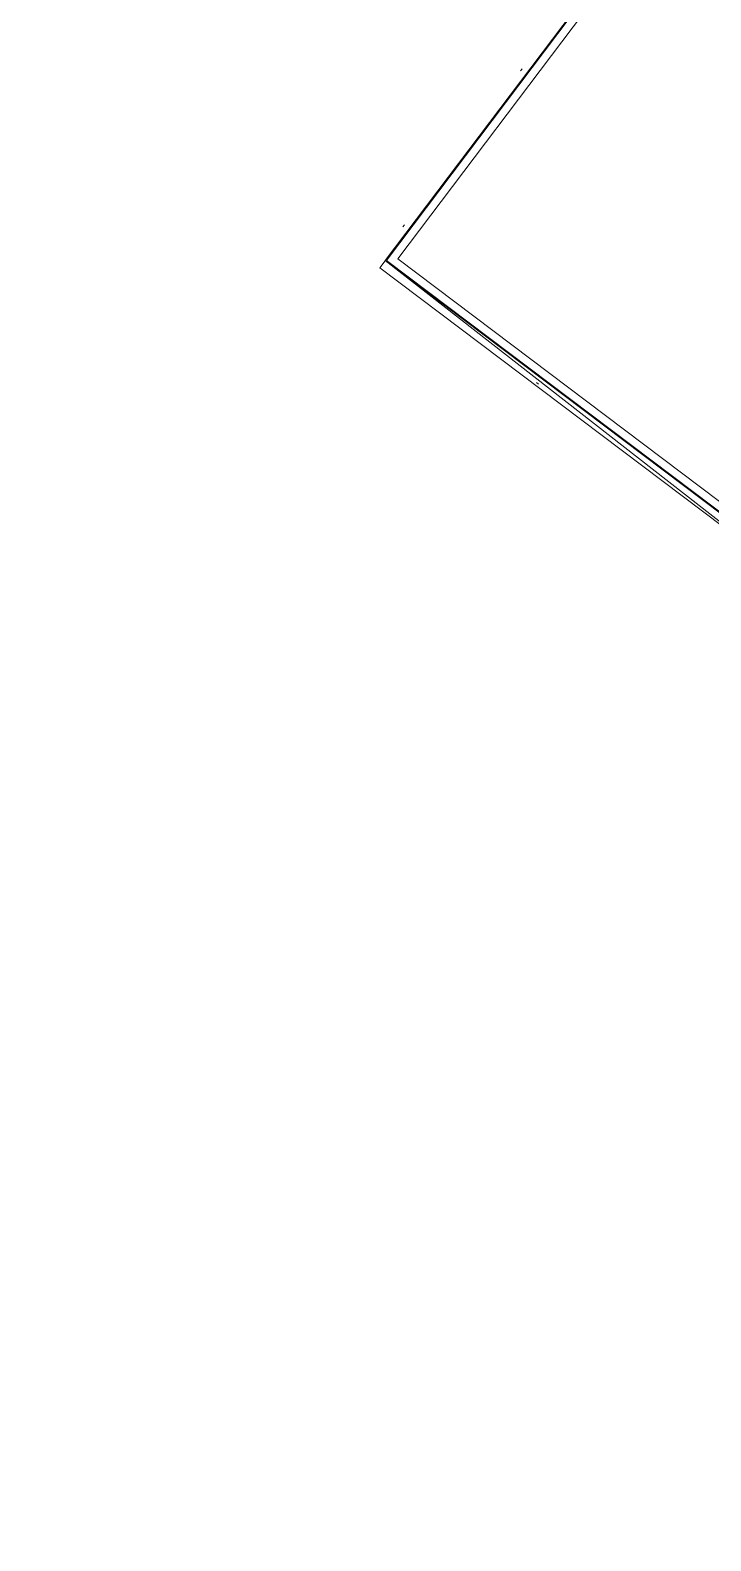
# Model space of a CAD drawing. Header units: metres. Extents: x 286532 to 329498, y 7396783 to 7466136.
# Drawn here: x 321329.82 to 321333.31, y 7403114.06 to 7403121.8 of the extents above; entities that cross this region are included whole.
import ezdxf

# ---------------------------------------------------------------- set-up
doc = ezdxf.new("R2010")
doc.units = ezdxf.units.M
doc.header["$LTSCALE"] = 10
doc.layers.get('0').update_dxf_attribs({"color": 255})
for name, color, linetype, lineweight in [('_  ARQ-AUX-001', 1, 'Continuous', 5), ('_AUX-PLATAFORMA EXISTENTE', 252, 'Continuous', 25), ('ARQ-COR-VIS', 1, 'Continuous', 5)]:
    doc.layers.add(name, color=color, linetype=linetype, lineweight=lineweight)

# ---------------------------------------------------------------- blocks, each defined once
blk = doc.blocks.new('Railing - FE0-Apoio sem Canopla-1805303-E05 - IMPLANTAÇÃO')
at = {"layer": 'ARQ-COR-VIS'}
for p, q in [((-0.04762499999999936, 0.006350000000000001), (-0.04762499999999936, -0.00635)), ((-0.04762499999999936, -0.00635), (-0.04762499999999936, 0.006350000000000001)), ((-0.04762499999999936, 0.006350000000000001), (-0.04762499999999936, -0.00635)), ((-0.04762499999999936, -0.00635), (-0.04762499999999936, 0.006350000000000001))]:
    blk.add_line(p, q, dxfattribs=at)
blk = doc.blocks.new('Railing - Railing-2262123-E05 - IMPLANTAÇÃO')
at = {"layer": 'ARQ-COR-VIS'}
for p, q in [((334.1965174838173, 500.5837584318247), (331.9882036134016, 500.3069097191184)), ((334.1600681952553, 500.5368601444005), (331.9934281128325, 500.2652359311252)), ((334.7953673260669, 495.4693275244374), (334.1600681952553, 500.5368601444005)), ((334.8422656134911, 495.4328782358753), (334.1965174838173, 500.5837584318247))]:
    blk.add_line(p, q, dxfattribs=at)
for p, rotation in [((333.2096465684003, 500.448750149472), 277.1456946270613), ((332.2174135209451, 500.3243573058764), 277.1456946270613), ((334.2096859567558, 500.3886813411131), 187.1456946270618), ((334.3340788003514, 499.3964482936579), 187.1456946270618)]:
    blk.add_blockref('Railing - FE0-Apoio sem Canopla-1805303-E05 - IMPLANTAÇÃO', p, dxfattribs=dict(rotation=rotation))
blk = doc.blocks.new('estação_vila-clarice')
at = {"layer": '_AUX-PLATAFORMA EXISTENTE', "true_color": 0xa1a1a1}
h = blk.add_hatch(color=253, dxfattribs=at)
edge = h.paths.add_edge_path()
edge.add_arc((-337.7376336369198, -611.3182987207547), 701.4101742703558, 61.08047891714057, 61.80341794122034)
edge.add_arc((836.6687367792474, 1268.005655466579), 1516.947963212419, 234.9110509330616, 236.2399966365415, ccw=False)
edge.add_arc((963.4534298246726, 1310.952712160535), 1626.8935794366, 231.3460129177506, 232.12580583220262, ccw=False)
edge.add_arc((1689.856328085007, 1949.596163256094), 2584.842602776674, 226.8345085922357, 227.611385942715, ccw=False)
edge.add_arc((61.19676670420449, 222.4954836331308), 211.0463705909374, 215.8782103798924, 228.5694832359106, ccw=False)
edge.add_arc((20459.59774605482, 14976.65600613225), 25386.03426012247, 215.8115014855416, 215.8782103804673, ccw=False)
edge.add_arc((116.3874643881572, 298.4612752832472), 300.2692703749921, 215.5294376067457, 215.8115014824808, ccw=False)
edge.add_line((-127.9767890905496, 123.9684492032975), (-130.4182402573642, 122.2250857297331))
edge.add_arc((116.3874643885065, 298.4612752934918), 303.2692703816858, 215.5294376083099, 215.811501484142)
edge.add_arc((20459.59774533944, 14976.65600596555), 25389.03425944479, 215.811501486181, 215.8782103811073)
edge.add_arc((61.19676670851186, 222.4954836331308), 214.0463705942376, 215.8782103791235, 228.5572845334976)
edge.add_arc((1689.856328002294, 1949.596163269132), 2587.842602730096, 226.8355110617563, 227.6135510543865)
edge.add_arc((963.4534298434155, 1310.952712145634), 1629.893579436599, 231.3425741180338, 232.1283695256588)
edge.add_arc((836.6687367483974, 1268.005655460991), 1519.94796318986, 234.908301611099, 236.2454999710641)
edge.add_arc((-337.7376336419838, -611.3182987170294), 698.410174270343, 61.08047891663642, 61.81535738849749, ccw=False)
edge.add_line((0, 0), (1.450741896405816, 2.625899454578757))
at = {"layer": '_  ARQ-AUX-001'}
for p, q in [((-52.83271726296516, 31.95960392989218), (-55.96434276364744, 27.80834849085659)), ((-52.83271726348903, 31.95960392989218), (-55.96434276446234, 27.80834849085659)), ((-52.86084354104241, 31.92231998126954), (-55.99246904219035, 27.77106454223394)), ((-55.99246904219035, 27.77106454223394), (-49.9013000036939, 23.1760063553229)), ((-55.96434276364744, 27.80834849085659), (-53.96854687953601, 26.30275930836797)), ((-55.96434276446234, 27.80834849085659), (-51.84044677094789, 24.59064116235822))]:
    blk.add_line(p, q, dxfattribs=at)
at = {"layer": '_AUX-PLATAFORMA EXISTENTE', "color": 1}
blk.add_lwpolyline([(1.450741896405816, 2.625899454578757, 0.003154427027888069), (-6.322595521749463, 6.856680618599057, -0.005798684518268564), (-35.34491737443022, 26.74689514935017, -0.003402501590409307), (-52.72985699196579, 40.45901032350957, -0.00338977989596244), (-78.4550003092154, 64.2616234458983, -0.05543279782681901), (-109.8066320450744, 98.80874968040735, -0.0002910724724253117), (-127.1148131423979, 122.7675771350041, -0.001230736454531537), (-127.9767890905496, 123.9684492032975), (-130.4182402573642, 122.2250857297331, 0.00123073645495497), (-129.5476522792596, 121.0122157093138, 0.0002910724724278087), (-112.2374257839983, 97.0505569158122, 0.05537940755197206), (-80.47429904597811, 62.04250643216074, 0.003394852937730697), (-54.68009584827814, 38.17731791827828, 0.003428692713260076), (-37.12913795479108, 24.33404085785151, 0.005834694743522285), (-7.8683632495231, 4.281438104808331, -0.003206523223533759), (0, 0)], format="xyb", close=True, dxfattribs=at)
at = {"layer": '_  ARQ-AUX-001', "rotation": 135.8241210598318}
blk.add_blockref('Railing - Railing-2262123-E05 - IMPLANTAÇÃO', (532.5673273744178, 153.9406438572332), dxfattribs=at)

msp = doc.modelspace()

# ---------------------------------------------------------------- block references
msp.add_blockref('estação_vila-clarice', (321387.6050588488, 7403092.807788947))

doc.saveas('drawing.dxf')
